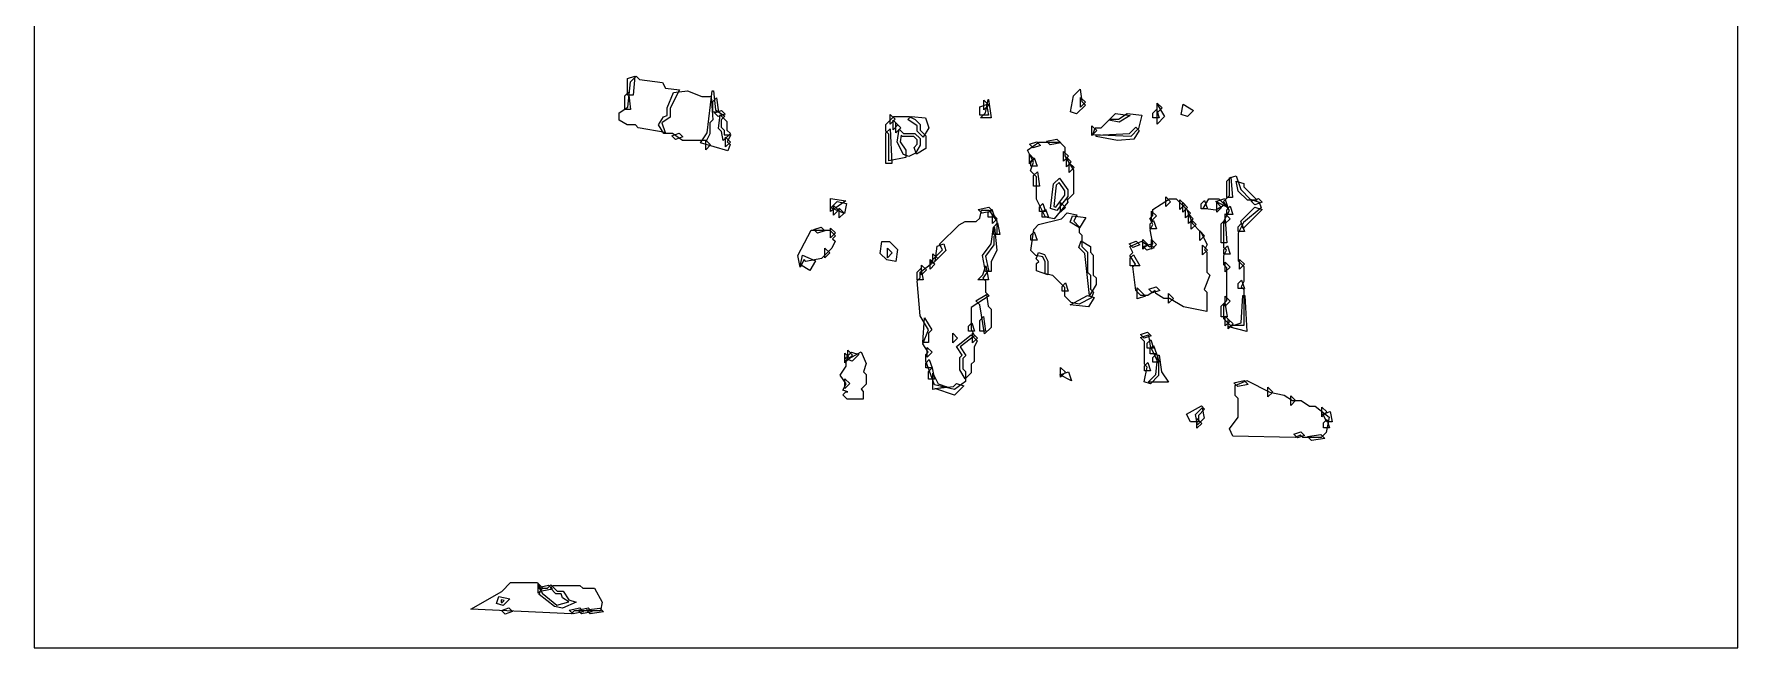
# Model space of a CAD drawing. Header units: millimetres. Extents: x 0 to 283, y 0 to 283.
# Drawn here: x 0 to 282.8, y 0 to 101.8 of the extents above; entities that cross this region are included whole.
import ezdxf

# ---------------------------------------------------------------- set-up
doc = ezdxf.new("R2010")
doc.units = ezdxf.units.MM
for name, color, linetype in [('CUT_OUTLINE', 5, 'Continuous'), ('ENG_D', 3, 'Continuous'), ('ENG_K', 2, 'Continuous'), ('ENG_L', 4, 'Continuous')]:
    doc.layers.add(name, color=color, linetype=linetype)

msp = doc.modelspace()

# ---------------------------------------------------------------- linework, layer by layer
at = {"layer": 'CUT_OUTLINE'}
msp.add_lwpolyline([(0, 0), (282.84, 0), (282.84, 282.84), (0, 282.84), (0, 0)], close=True, dxfattribs=at)
at = {"layer": 'ENG_D'}
for points in [[(100.52, 94.27), (104.33, 93.79), (104.81, 92.85), (107.14, 92.59), (105.59, 89.51), (105.59, 88.03), (104.23, 87.11), (104.76, 85.49), (100.3, 86.28), (99.84, 86.74), (98.46, 86.74), (97.11, 87.55), (97.11, 88.75), (98.54, 89.7), (99.01, 93.92), (99.94, 94.85), (100.52, 94.27)], [(114.08, 86.36), (114.55, 85.89), (114.55, 85.09), (115.64, 85.09), (115.07, 83.96), (115.53, 83.5), (115.17, 82.44), (110.64, 83.77), (111.73, 85.41), (112.57, 92.4), (112.77, 92.39), (113.12, 89.23), (114.69, 88.19), (114.08, 87.58), (114.08, 86.36)], [(173.71, 89.7), (173.71, 91.31), (174.52, 90.51), (173.71, 89.7)], [(144.72, 82.57), (144.72, 81.36), (141.89, 80.79), (141.89, 85.23), (141.42, 85.7), (141.42, 86.84), (142.74, 88.15), (145.25, 88.15), (146.28, 87.64), (147.08, 86.84), (147.08, 85.89), (148.02, 84.95), (148.02, 82.83), (146.48, 81.91), (146.1, 83.03), (146.61, 83.54), (146.61, 84.28), (146.04, 84.85), (144.15, 84.85), (143.95, 85.06), (143.79, 83.97), (144.72, 82.57)], [(156.98, 89.74), (158.1, 90.11), (158.44, 88.39), (156.98, 88.39), (156.98, 89.74)], [(180.01, 87.68), (181.43, 88.63), (183.91, 88.36), (183.35, 86.15), (182.06, 84.85), (175.75, 85.1), (176.14, 86.27), (177.15, 86.27), (178.56, 87.68), (180.01, 87.68)], [(187.68, 88.12), (186.44, 86.88), (186.44, 90.18), (187.68, 88.12)], [(107.68, 84.75), (106.47, 84.35), (105.87, 84.96), (107.07, 85.36), (107.68, 84.75)], [(171.42, 74.55), (171.62, 73.96), (169.33, 71.16), (167.9, 71.44), (166.41, 74.43), (166.41, 78.16), (165.43, 79.13), (165.92, 80.59), (164.93, 82.57), (166.8, 83.91), (170.27, 83.91), (171.12, 83.06), (171.12, 81.62), (172.53, 79.26), (172.53, 75.33), (171.59, 74.38), (171.42, 74.55)], [(169.26, 73.23), (169.62, 73.11), (171.12, 75.11), (171.12, 75.82), (170.15, 77.18), (169.69, 76.73), (169.26, 73.23)], [(200.4, 59.91), (200.82, 59.49), (200.82, 53.5), (198.6, 53.5), (197.52, 54.59), (197.52, 57.14), (197.99, 57.61), (197.99, 63.07), (197.52, 63.54), (197.52, 65.11), (197.94, 65.95), (197.52, 66.37), (197.52, 70.77), (198.43, 72.58), (197.45, 74.04), (198.46, 75.05), (198.46, 77.95), (199.55, 78.32), (200.32, 76.02), (201.89, 74.45), (203.36, 73.96), (203.69, 72.99), (200.77, 70.56), (199.88, 68.77), (199.88, 64.21), (200.82, 63.27), (200.82, 60.76), (200.4, 59.91)], [(134.86, 73.72), (134.52, 72.03), (132.29, 72.99), (133.33, 74.03), (134.86, 73.72)], [(194.69, 62.32), (195.2, 61.81), (194.26, 59.45), (194.69, 59.02), (194.69, 55.81), (190.83, 56.58), (188.5, 57.98), (187.55, 57.98), (186.24, 58.77), (186.08, 59.27), (184.86, 58.45), (183.75, 58.45), (182.92, 59.29), (182.42, 63.25), (182.84, 63.67), (181.89, 65.08), (182.38, 65.57), (181.88, 66.59), (183.87, 67.44), (185.23, 66.54), (185.71, 67.02), (185.25, 69.33), (185.71, 70.24), (185.21, 71.23), (185.73, 71.75), (185.73, 72.73), (188.49, 74.48), (189.6, 74.48), (191.36, 72.73), (192.3, 70.37), (193.71, 68.96), (194.72, 66.94), (194.27, 66.04), (194.69, 65.62), (194.69, 62.32)], [(194.07, 72.88), (195.03, 74.48), (196.67, 74.48), (197.66, 73.49), (196.15, 72.59), (194.07, 72.88)], [(158.51, 72.6), (159.81, 70.79), (159.81, 68.73), (159.33, 68.26), (159.33, 66.86), (157.94, 65), (158.41, 62.65), (157.52, 61.31), (157.92, 60.91), (157.92, 59.02), (158.53, 58.42), (155.56, 56.44), (155.56, 52.85), (156.1, 51.79), (153.76, 49.92), (154.69, 48.52), (154.15, 47.99), (154.15, 46.3), (154.62, 45.82), (154.62, 44.19), (152.79, 42.88), (149.49, 43.64), (148.02, 47.57), (148.02, 48.65), (148.42, 49.06), (147.52, 50.41), (148.47, 52.78), (147.08, 55.08), (146.6, 60.9), (147.08, 61.38), (147.08, 62.34), (148.96, 63.76), (148.96, 64.21), (150.8, 66.04), (150.33, 66.99), (153.54, 70.2), (154.57, 70.71), (156.41, 70.71), (157, 71.3), (157.26, 72.6), (158.51, 72.6)], [(172.18, 57.29), (171.12, 58.36), (171.12, 59.77), (169.12, 61.77), (167.82, 62.03), (167.82, 64.06), (167.43, 64.85), (166.29, 65.07), (165.45, 65.91), (165.95, 69.41), (166.76, 70.22), (170.53, 71.16), (171.51, 72.15), (173.12, 71.82), (172.59, 70.76), (173.48, 69.87), (173.48, 68.92), (173.95, 68.45), (173.95, 66.57), (174.89, 65.62), (174.89, 62.32), (175.36, 61.85), (175.36, 59.49), (175.87, 58.99), (175.56, 58.05), (173.51, 57.03), (172.18, 57.29)], [(128.14, 64.09), (127.82, 64.42), (127.18, 63.16), (126.8, 65.09), (129.02, 69.3), (132.09, 69.3), (133.03, 68.35), (132.56, 67.88), (132.99, 67.46), (132.42, 66.33), (130.7, 64.6), (128.14, 64.09)], [(141.66, 64.72), (141.66, 66.33), (142.46, 65.53), (141.66, 64.72)], [(156.98, 54.31), (157.62, 54.95), (157.96, 52.56), (156.98, 52.56), (156.98, 54.31)], [(155.8, 50.58), (155.8, 52.19), (156.6, 51.38), (155.8, 50.58)], [(186.68, 47.2), (186.68, 45.16), (185.33, 43.81), (184.28, 44.15), (184.77, 46.59), (184.32, 47.04), (184.32, 50.81), (183.65, 51.49), (184.98, 51.93), (185.25, 50.04), (186.68, 47.2)], [(134.62, 47.98), (135.7, 49.06), (136.91, 48.66), (135.83, 47.58), (134.62, 47.98)], [(134.59, 44.65), (135.39, 43.84), (134.59, 43.04), (134.59, 44.65)], [(205.14, 42.42), (207.51, 41.94), (208.9, 41.01), (210.32, 41.01), (211.73, 40.07), (212.68, 40.07), (214.98, 38.28), (214.47, 35.71), (213.64, 34.88), (210.62, 34.88), (210.2, 35.3), (209.36, 34.88), (199.02, 35.12), (198.42, 36.32), (199.88, 38.26), (199.88, 41.39), (199.4, 41.86), (199.4, 43.52), (201.3, 44.34), (205.14, 42.42)], [(192.78, 38.73), (193.89, 39.84), (194.24, 38.11), (193.13, 37), (192.78, 38.73)], [(78.97, 8.16), (77.85, 7.04), (76.78, 7.39), (77.15, 8.52), (78.97, 8.16)], [(83.67, 10.7), (84.48, 9.9), (83.67, 9.09), (83.67, 10.7)], [(84.21, 9.9), (85.23, 9.9), (85.8, 10.47), (86.84, 9.43), (87.81, 9.43), (88.78, 7.98), (89.99, 7.57), (87.71, 6.59), (86.4, 6.85), (83.87, 8.88), (84.21, 9.9)], [(79.4, 6.03), (78.19, 5.62), (77.58, 6.23), (78.79, 6.63), (79.4, 6.03)], [(91.22, 5.98), (89.49, 5.64), (88.85, 6.27), (90.59, 6.62), (91.22, 5.98)], [(94.55, 5.96), (92.31, 5.64), (91.66, 6.29), (93.89, 6.61), (94.55, 5.96)]]:
    msp.add_lwpolyline(points, close=True, dxfattribs=at)
at = {"layer": 'ENG_K'}
for points in [[(99.73, 94.85), (99.45, 91.69), (98.52, 91.69), (98.52, 94.45), (99.73, 94.85)], [(98.05, 91.55), (98.7, 92.2), (99.02, 89.33), (98.05, 89.33), (98.05, 91.55)], [(113.64, 88.86), (112.67, 88.86), (112.67, 90.61), (113.3, 91.25), (113.64, 88.86)], [(158.39, 90.98), (158.46, 90.98), (158.9, 87.92), (157.12, 87.92), (157.94, 88.74), (158.39, 90.98)], [(158.49, 90.04), (157.68, 89.23), (157.68, 90.84), (158.49, 90.04)], [(174.52, 90.04), (173.07, 88.59), (172.03, 88.94), (172.55, 91.57), (173.64, 92.66), (173.93, 90.62), (174.52, 90.04)], [(114.14, 89.13), (114.75, 88.52), (113.54, 88.12), (112.94, 88.73), (114.14, 89.13)], [(114.41, 84.14), (114.1, 85.68), (113.59, 86.18), (113.91, 88.42), (115.02, 87.31), (115.02, 85.89), (115.59, 85.32), (114.41, 84.14)], [(142.93, 87.68), (142.13, 86.88), (142.13, 88.49), (142.93, 87.68)], [(148.51, 86.24), (147.6, 84.71), (146.61, 85.7), (146.61, 86.61), (145.06, 87.64), (145.58, 88.16), (147.96, 87.9), (148.51, 86.24)], [(180.12, 87.2), (178.42, 87.54), (179.52, 88.64), (181.95, 88.29), (180.12, 87.2)], [(186.44, 88.76), (186.44, 90.37), (187.25, 89.57), (186.44, 88.76)], [(190.41, 88.47), (190.75, 90.18), (192.48, 89.14), (191.45, 88.12), (190.41, 88.47)], [(142.38, 80.37), (141.42, 80.37), (141.42, 85.42), (142.1, 86.1), (142.38, 80.37)], [(175.6, 84.99), (175.6, 86.6), (176.4, 85.8), (175.6, 84.99)], [(181.86, 85.32), (182.9, 86.36), (183.44, 85.83), (182.57, 84.39), (179.83, 84.14), (176.3, 84.85), (176.31, 85.03), (181.86, 85.32)], [(111.49, 82.63), (111.49, 84.24), (112.29, 83.44), (111.49, 82.63)], [(167.08, 83.34), (165.87, 82.93), (165.26, 83.54), (166.47, 83.94), (167.08, 83.34)], [(169.78, 84.4), (170.42, 83.77), (168.69, 83.42), (168.05, 84.05), (169.78, 84.4)], [(170.88, 82.36), (171.69, 81.55), (170.88, 80.75), (170.88, 82.36)], [(166.03, 81.08), (165.23, 80.28), (165.23, 81.89), (166.03, 81.08)], [(166.5, 79.9), (165.46, 79.9), (165.46, 80.71), (166.04, 81.28), (166.5, 79.9)], [(171.36, 79.81), (171.36, 81.41), (172.16, 80.61), (171.36, 79.81)], [(171.83, 80.47), (172.63, 79.67), (171.83, 78.86), (171.83, 80.47)], [(165.93, 76.6), (165.93, 78.35), (166.57, 78.99), (166.91, 76.6), (165.93, 76.6)], [(197.99, 74.72), (197.99, 77.41), (198.65, 78.07), (198.96, 74.72), (197.99, 74.72)], [(132.23, 74.52), (134.73, 74.16), (132.23, 72.37), (132.23, 74.52)], [(166.88, 73.17), (167.45, 73.74), (167.91, 72.36), (166.88, 72.36), (166.88, 73.17)], [(170.41, 72.26), (170.41, 73.87), (171.22, 73.07), (170.41, 72.26)], [(187.85, 73.21), (187.85, 74.82), (188.66, 74.01), (187.85, 73.21)], [(191.02, 73.54), (190.21, 72.73), (190.21, 74.34), (191.02, 73.54)], [(191.49, 73.07), (190.68, 72.26), (190.68, 73.87), (191.49, 73.07)], [(193.75, 73.64), (194.32, 74.21), (194.78, 72.83), (193.75, 72.83), (193.75, 73.64)], [(196.2, 74.05), (197.67, 74.54), (198.16, 73.07), (196.2, 74.05)], [(196.34, 72.26), (196.34, 73.87), (197.14, 73.07), (196.34, 72.26)], [(132.7, 73.4), (133.51, 72.6), (132.7, 71.79), (132.7, 73.4)], [(133.64, 72.93), (134.45, 72.12), (133.64, 71.32), (133.64, 72.93)], [(159.11, 72.45), (157.37, 72.1), (156.74, 72.74), (158.47, 73.09), (159.11, 72.45)], [(158.39, 72.22), (158.97, 72.8), (159.43, 71.42), (158.39, 71.42), (158.39, 72.22)], [(159.1, 71.99), (159.9, 71.18), (159.1, 70.38), (159.1, 71.99)], [(167.35, 71.42), (167.35, 72.22), (167.92, 72.8), (168.38, 71.42), (167.35, 71.42)], [(186.3, 69.53), (185.26, 69.53), (185.26, 70.34), (185.84, 70.91), (186.3, 69.53)], [(186.3, 71.65), (185.5, 70.85), (185.5, 72.46), (186.3, 71.65)], [(191.15, 71.32), (191.15, 72.93), (191.96, 72.12), (191.15, 71.32)], [(191.63, 70.38), (191.63, 71.99), (192.43, 71.18), (191.63, 70.38)], [(192.1, 69.43), (192.1, 71.04), (192.9, 70.24), (192.1, 69.43)], [(197.05, 70.34), (197.71, 71), (198.01, 67.18), (197.05, 67.18), (197.05, 70.34)], [(198.56, 71.18), (197.75, 70.38), (197.75, 71.99), (198.56, 71.18)], [(197.99, 71.89), (197.99, 72.69), (198.56, 73.27), (199.02, 71.89), (197.99, 71.89)], [(202.64, 73.1), (203.85, 72.7), (200.72, 69.57), (200.31, 70.77), (202.64, 73.1)], [(132.23, 69.63), (133.03, 68.83), (132.23, 68.02), (132.23, 69.63)], [(158.87, 67.03), (159.27, 69.77), (159.46, 69.76), (159.81, 65.95), (158.86, 64.06), (158.86, 62.46), (157.96, 62.46), (157.43, 65.11), (158.87, 67.03)], [(159.33, 69.87), (159.95, 70.48), (160.33, 68.59), (159.33, 68.59), (159.33, 69.87)], [(165.46, 67.65), (165.46, 68.45), (166.04, 69.03), (166.5, 67.65), (165.46, 67.65)], [(194.32, 68.35), (193.51, 67.55), (193.51, 69.16), (194.32, 68.35)], [(199.88, 69.06), (199.88, 69.87), (200.45, 70.44), (200.91, 69.06), (199.88, 69.06)], [(129.74, 64.22), (128.77, 62.61), (127.25, 63.52), (127.58, 65.15), (129.74, 64.22)], [(131.29, 64.72), (131.29, 66.33), (132.09, 65.53), (131.29, 64.72)], [(143.03, 64.07), (141.54, 64.37), (140.46, 65.44), (140.75, 67.41), (141.99, 67.41), (143.32, 66.08), (143.03, 64.07)], [(150, 64.58), (149.2, 63.78), (149.2, 65.39), (150, 64.58)], [(149.57, 64.15), (149.93, 66.65), (151, 67), (151.35, 65.93), (149.57, 64.15)], [(183.58, 66.84), (182.37, 66.43), (181.76, 67.04), (182.97, 67.44), (183.58, 66.84)], [(183.56, 63.4), (181.96, 63.4), (181.96, 64.68), (182.48, 65.2), (183.56, 63.4)], [(193.98, 65.19), (193.98, 66.8), (194.79, 66), (193.98, 65.19)], [(197.52, 65.29), (197.52, 66.09), (198.09, 66.67), (198.55, 65.29), (197.52, 65.29)], [(146.61, 62.32), (147.22, 62.94), (147.6, 61.05), (146.61, 61.05), (146.61, 62.32)], [(147.31, 63.5), (148.12, 62.7), (147.31, 61.89), (147.31, 63.5)], [(148.73, 62.83), (148.73, 64.44), (149.53, 63.64), (148.73, 62.83)], [(157.48, 61.88), (157.98, 63.38), (158.44, 61.05), (156.64, 61.05), (157.48, 61.88)], [(197.75, 63.97), (198.56, 63.17), (197.75, 62.36), (197.75, 63.97)], [(200.11, 64.44), (200.92, 63.64), (200.11, 62.83), (200.11, 64.44)], [(171.68, 59.16), (170.65, 59.16), (170.65, 59.97), (171.22, 60.54), (171.68, 59.16)], [(184.52, 58.35), (183.14, 57.89), (183.14, 59.73), (184.52, 58.35)], [(185.67, 58.89), (185.06, 59.5), (186.27, 59.9), (186.88, 59.29), (185.67, 58.89)], [(200.45, 61.01), (200.91, 59.63), (199.88, 59.63), (199.88, 60.44), (200.45, 61.01)], [(156.36, 57.56), (158.1, 58.6), (158.38, 56.68), (158.86, 56.19), (158.86, 53.17), (157.76, 52.07), (156.99, 56.93), (156.36, 57.56)], [(175.02, 56.55), (172.01, 56.89), (174.87, 58.47), (175.95, 58.11), (175.02, 56.55)], [(188.33, 57.18), (188.33, 58.79), (189.13, 57.98), (188.33, 57.18)], [(197.05, 54.92), (197.05, 56.67), (197.69, 57.3), (198.03, 54.92), (197.05, 54.92)], [(197.75, 58.32), (198.56, 57.51), (197.75, 56.71), (197.75, 58.32)], [(201.31, 52.49), (198.33, 53.24), (200.36, 53.91), (200.66, 58.46), (200.99, 58.45), (201.31, 52.49)], [(149.02, 52.76), (148.49, 52.23), (148.49, 50.68), (147.53, 50.68), (147.84, 54.73), (149.02, 52.76)], [(197.75, 55.02), (198.56, 54.21), (197.75, 53.41), (197.75, 55.02)], [(199.03, 53.74), (198.23, 52.94), (198.23, 54.54), (199.03, 53.74)], [(152.5, 50.58), (152.5, 52.19), (153.3, 51.38), (152.5, 50.58)], [(156.03, 47.51), (155.56, 47.04), (155.56, 45.63), (154.57, 44.64), (153.68, 46.13), (153.68, 48.18), (154.08, 48.58), (153.12, 50.02), (155.58, 51.93), (156.56, 50.96), (156.03, 49.91), (156.03, 47.51)], [(184.85, 52.36), (185.46, 51.75), (184.26, 51.35), (183.65, 51.96), (184.85, 52.36)], [(184.79, 49.73), (184.79, 50.54), (185.36, 51.11), (185.82, 49.73), (184.79, 49.73)], [(134.59, 47.28), (134.59, 48.89), (135.39, 48.08), (134.59, 47.28)], [(135.86, 48.55), (135.06, 47.75), (135.06, 49.36), (135.86, 48.55)], [(148.26, 49.83), (149.06, 49.03), (148.26, 48.22), (148.26, 49.83)], [(188.3, 44.08), (184.93, 44.08), (186.22, 45.36), (186.57, 48.55), (186.75, 48.56), (187.14, 45.81), (188.3, 44.08)], [(185.26, 49.6), (185.84, 50.17), (186.3, 48.79), (185.26, 48.79), (185.26, 49.6)], [(185.73, 48.18), (186.31, 48.76), (186.77, 47.38), (185.73, 47.38), (185.73, 48.18)], [(148.6, 47.81), (149.06, 46.43), (148.02, 46.43), (148.02, 47.24), (148.6, 47.81)], [(149.11, 46.44), (149.49, 44.55), (148.49, 44.55), (148.49, 45.82), (149.11, 46.44)], [(150.07, 43.8), (151.53, 43.31), (149.2, 42.85), (149.2, 45.55), (150.07, 43.8)], [(171.74, 45.79), (172.23, 44.32), (170.27, 45.3), (171.74, 45.79)], [(170.41, 44.92), (170.41, 46.53), (171.22, 45.73), (170.41, 44.92)], [(153.14, 43.87), (154.35, 43.47), (152.8, 41.92), (149.52, 43.01), (152.63, 43.36), (153.14, 43.87)], [(199.16, 43.99), (200.9, 44.33), (201.53, 43.7), (199.8, 43.35), (199.16, 43.99)], [(204.83, 43.23), (205.63, 42.43), (204.83, 41.62), (204.83, 43.23)], [(193.79, 40.13), (194.32, 39.6), (193.28, 38.56), (193.28, 37.48), (191.95, 37.48), (191.31, 38.75), (193.79, 40.13)], [(208.6, 41.82), (209.4, 41.01), (208.6, 40.21), (208.6, 41.82)], [(214.59, 39.13), (213.78, 38.32), (213.78, 39.93), (214.59, 39.13)], [(193.04, 38.05), (193.84, 37.24), (193.04, 36.44), (193.04, 38.05)], [(214.58, 37.48), (213.92, 38.79), (215.14, 39.2), (215.48, 37.48), (214.58, 37.48)], [(214.02, 37.34), (214.59, 37.91), (215.05, 36.53), (214.02, 36.53), (214.02, 37.34)], [(210.92, 35.25), (209.71, 34.85), (209.1, 35.46), (210.31, 35.86), (210.92, 35.25)], [(214.28, 34.72), (212.05, 34.4), (211.4, 35.05), (213.63, 35.37), (214.28, 34.72)], [(89.19, 5.65), (72.49, 6.4), (77.64, 9.38), (79.1, 10.84), (83.59, 10.84), (84.34, 9.1), (86.79, 7.09), (88.77, 7.63), (87.72, 8.33), (87.51, 8.96), (86.64, 8.96), (85.7, 9.9), (86.17, 10.37), (90.61, 10.37), (91.08, 9.9), (93.01, 9.9), (94.29, 7.58), (94, 6.13), (89.66, 6.13), (89.19, 5.65)], [(77.55, 7.96), (77.55, 7.54), (77.68, 7.54), (78.01, 7.87), (77.55, 7.96)]]:
    msp.add_lwpolyline(points, close=True, dxfattribs=at)
at = {"layer": 'ENG_L'}
for points in [[(108.46, 92.4), (110.83, 91.45), (112.41, 91.45), (112.67, 87.59), (112.19, 87.11), (112.19, 85.27), (111.63, 84.15), (107.64, 84.15), (105.99, 85.32), (104.52, 85.32), (103.67, 86.74), (104.49, 88.11), (105.12, 88.32), (105.12, 89.61), (106.14, 92.14), (108.46, 92.4)], [(186.77, 87.92), (185.73, 87.92), (185.73, 88.72), (186.31, 89.3), (186.77, 87.92)], [(142.6, 87.54), (143.4, 86.74), (142.6, 85.93), (142.6, 87.54)], [(143.88, 86.27), (143.07, 85.46), (143.07, 87.07), (143.88, 86.27)], [(144.32, 81.83), (143.3, 83.87), (143.61, 86.06), (144.35, 85.32), (146.23, 85.32), (147.08, 84.48), (147.08, 83.37), (146.3, 82.08), (145.21, 81.53), (144.32, 81.83)], [(114.79, 84.71), (115.59, 83.91), (114.79, 83.11), (114.79, 84.71)], [(171.59, 74.87), (169.79, 72.56), (168.74, 72.91), (169.25, 76.95), (170.21, 77.91), (171.59, 75.97), (171.59, 74.87)], [(200.82, 76.47), (203.04, 74.25), (201.43, 74.25), (199.89, 75.78), (199.56, 77.43), (200.82, 77.01), (200.82, 76.47)], [(202.03, 74.11), (203.24, 74.52), (203.85, 73.91), (202.64, 73.51), (202.03, 74.11)], [(172.01, 70.61), (172.37, 71.68), (174.57, 71.37), (173.56, 69.68), (172.01, 70.61)], [(129.44, 69.4), (130.64, 69.8), (131.25, 69.19), (130.04, 68.79), (129.44, 69.4)], [(168.29, 61.9), (166.41, 62.53), (166.41, 63.74), (166.78, 64.11), (166.37, 64.52), (166.73, 65.59), (167.75, 65.25), (168.29, 64.17), (168.29, 61.9)], [(175.36, 66.6), (175.36, 65.62), (175.83, 65.15), (175.83, 61.85), (176.31, 61.38), (176.31, 60.27), (175.21, 58.44), (174.43, 65.42), (173.44, 66.4), (173.82, 67.53), (175.36, 66.6)], [(184.08, 66.13), (184.08, 67.74), (184.89, 66.94), (184.08, 66.13)], [(185.93, 66.37), (184.73, 65.96), (184.12, 66.57), (185.33, 66.97), (185.93, 66.37)], [(186.3, 66.94), (185.5, 66.13), (185.5, 67.74), (186.3, 66.94)], [(156.13, 52.56), (155.09, 52.56), (155.09, 53.37), (155.67, 53.94), (156.13, 52.56)], [(134.25, 41.96), (134.71, 42.41), (135.08, 42.48), (134.25, 42.76), (134.79, 43.82), (133.83, 45.25), (134.82, 46.74), (134.82, 47.75), (137.29, 49.12), (138.14, 47.15), (137.68, 45.79), (138.12, 45.35), (138.12, 43.74), (137.28, 42.9), (137.65, 42.52), (137.65, 41.25), (134.96, 41.25), (134.25, 41.96)], [(185.35, 45.96), (184.32, 45.96), (184.32, 46.77), (184.89, 47.34), (185.35, 45.96)], [(84.3, 9.41), (83.67, 10.04), (85.4, 10.39), (86.04, 9.75), (84.3, 9.41)], [(90.9, 5.64), (90.27, 6.27), (92, 6.62), (92.64, 5.98), (90.9, 5.64)]]:
    msp.add_lwpolyline(points, close=True, dxfattribs=at)

doc.saveas('drawing.dxf')
